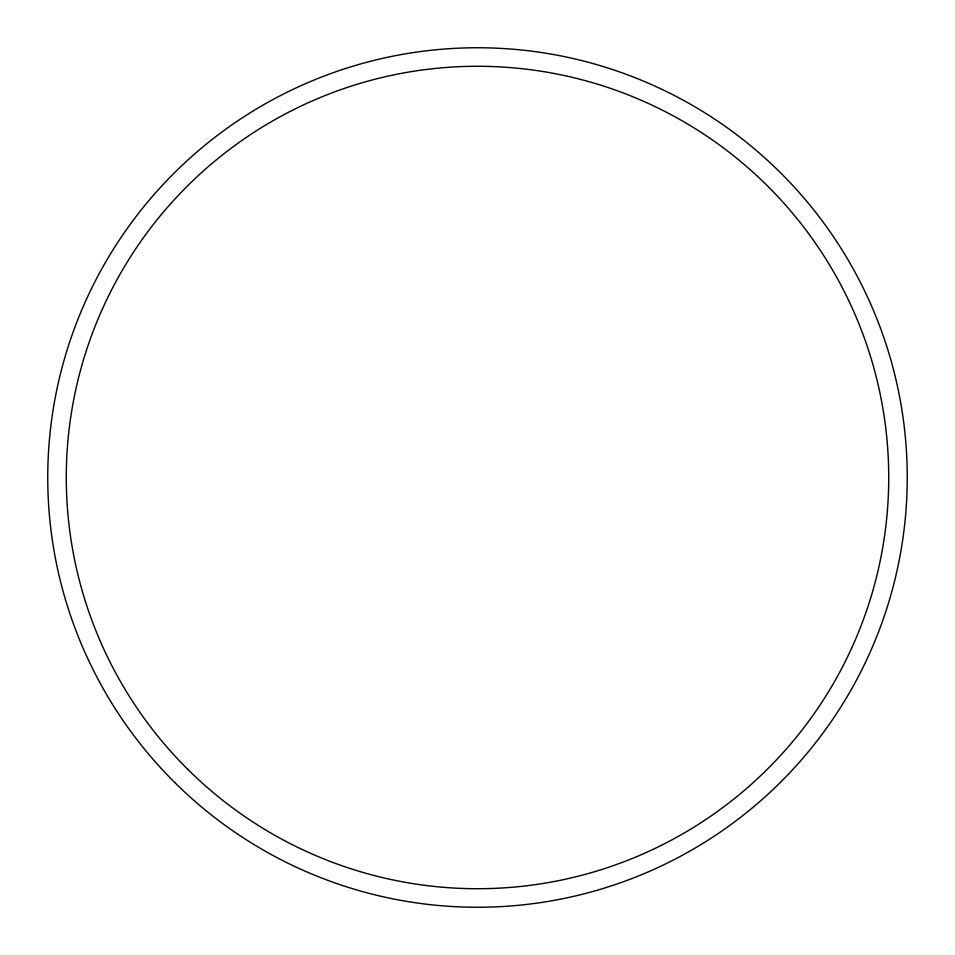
<?xml version="1.0" encoding="UTF-8"?>
<svg xmlns="http://www.w3.org/2000/svg" width="955" height="955" viewBox="0 0 955 955"><rect width="100%" height="100%" fill="white"/><g stroke="black" fill="none" stroke-linecap="round" stroke-linejoin="round"><path stroke-width="1.43" d="M174.693 782.455A429.75 429.75 0 0 0 892.997 587.253A429.75 429.75 0 0 0 364.798 62.791A429.75 429.75 0 0 0 174.693 782.455M187.753 769.312A411.235 411.235 0 0 0 875.09 582.526A411.235 411.235 0 0 0 369.657 80.662A411.235 411.235 0 0 0 187.753 769.312"/></g></svg>
